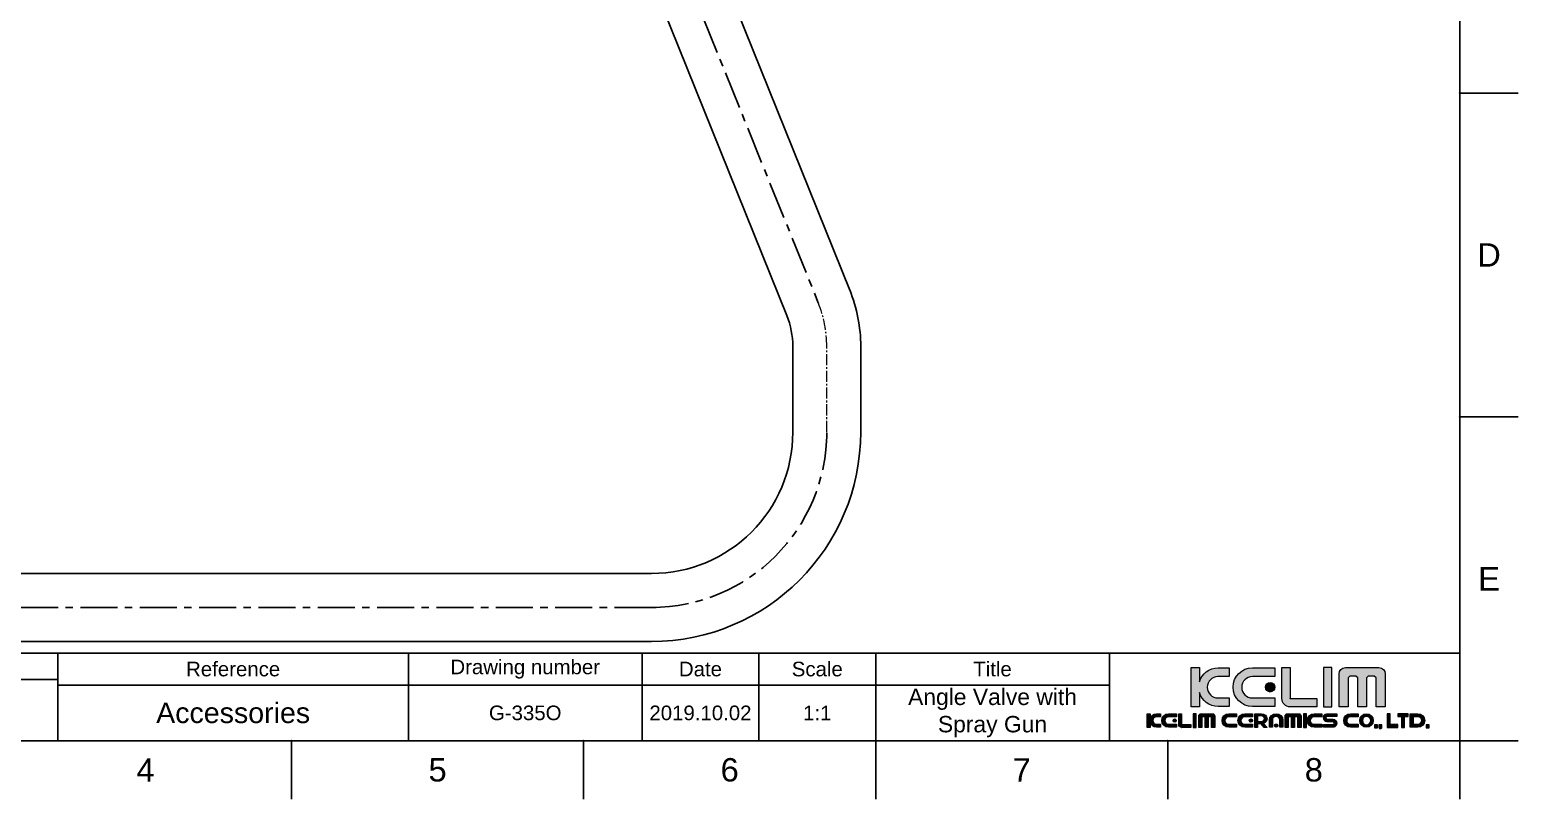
# Model space of a CAD drawing. Header units: millimetres. Extents: x 4590 to 5010, y -46 to 251.
# Drawn here: x 4754.8 to 5009.7, y -46.2 to 85.4 of the extents above; entities that cross this region are included whole.
import ezdxf

# ---------------------------------------------------------------- set-up
doc = ezdxf.new("R2010")
doc.units = ezdxf.units.MM
doc.header["$LTSCALE"] = 0.1
doc.linetypes.add('CENTER2', pattern=[28.575, 19.05, -3.175, 3.175, -3.175])
doc.linetypes.add('CENTERX2', pattern=[101.6, 63.5, -12.7, 12.7, -12.7])
for name, color, linetype in [('CENTER', 1, 'CENTERX2'), ('DIM', 3, 'Continuous'), ('FORM', 7, 'Continuous'), ('TEXT', 2, 'Continuous')]:
    doc.layers.add(name, color=color, linetype=linetype)
doc.layers.add('Cneter', color=1, linetype='CENTER2', lineweight=13)
doc.styles.get("Standard").update_dxf_attribs({"font": 'arial.ttf'})
doc.dimstyles.new('ISO-25', dxfattribs={"dimtxt": 2.5, "dimasz": 2.5, "dimexe": 1.25, "dimexo": 0.625, "dimtad": 1, "dimtxsty": 'Standard', "dimcen": 2.5, "dimadec": 0, "dimazin": 0, "dimtfac": 1, "dimtmove": 0, "dimatfit": 3, "dimfxl": 0, "dimarcsym": 0})

# ---------------------------------------------------------------- blocks, each defined once
blk = doc.blocks.new('*D16')
at = {"layer": 'Defpoints', "color": 0}
for p in [(4835.9, 172.23), (4876.78, 148.94), (4891.49, 128), (4891.49, 88.38), (4889.84, 38.73)]:
    blk.add_point(p, dxfattribs=at)
at = {"layer": 'DIM', "color": 0, "lineweight": -2}
blk.add_line((4891.49, 128.63), (4891.49, 151.13), dxfattribs=at)
blk.add_arc((4891.49, 34.65), 115.24, 91.243, 110.757, dxfattribs=at)
at = {"layer": 'DIM', "color": 0}
for points in [[(4888.98, 150.27), (4888.99, 149.44), (4891.49, 149.88)], [(4850.8, 142.02), (4850.49, 142.79), (4848.32, 141.49)]]:
    blk.add_solid(points, dxfattribs=at)
at = {"layer": 'DIM', "color": 0, "insert": (4869.14, 149.61), "char_height": 2.5, "attachment_point": 5, "rotation": 11}
blk.add_mtext('22°', dxfattribs=at)

msp = doc.modelspace()

# ---------------------------------------------------------------- hatches: boundary and pattern name
at = {"layer": 'TEXT'}
h = msp.add_hatch(color=2, dxfattribs=at)
h.dxf.hatch_style = 2
edge = h.paths.add_edge_path()
edge.add_spline(control_points=[(4960.197, -28.888), (4960.197, -28.888), (4958.267, -28.888), (4958.267, -28.888), (4957.253, -28.888), (4956.435, -28.071), (4956.435, -27.059), (4956.435, -26.043), (4957.253, -25.226), (4958.267, -25.226), (4958.267, -25.226), (4960.197, -25.226), (4960.197, -25.226), (4960.197, -25.226), (4960.197, -23.712), (4960.197, -23.712), (4960.197, -23.712), (4958.29, -23.712), (4958.29, -23.712), (4956.763, -23.712), (4955.483, -24.735), (4955.092, -26.134), (4955.092, -26.134), (4955.092, -23.665), (4955.092, -23.665), (4955.092, -23.665), (4953.68, -23.665), (4953.68, -23.665), (4953.68, -23.665), (4953.68, -30.402), (4953.68, -30.402), (4953.68, -30.402), (4955.092, -30.402), (4955.092, -30.402), (4955.092, -30.402), (4955.092, -27.931), (4955.092, -27.931), (4955.483, -29.329), (4956.763, -30.355), (4958.29, -30.355), (4958.29, -30.355), (4960.197, -30.355), (4960.197, -30.355), (4960.197, -30.355), (4960.197, -28.888), (4960.197, -28.888)], knot_values=[0, 0, 0, 0, 1, 1, 1, 2, 2, 2, 3, 3, 3, 4, 4, 4, 5, 5, 5, 6, 6, 6, 7, 7, 7, 8, 8, 8, 9, 9, 9, 10, 10, 10, 11, 11, 11, 12, 12, 12, 13, 13, 13, 14, 14, 14, 15, 15, 15, 15], degree=3, periodic=0)
h = msp.add_hatch(color=256, dxfattribs=at)
h.dxf.hatch_style = 2
edge = h.paths.add_edge_path()
edge.add_spline(control_points=[(4964.179, -30.355), (4964.179, -30.355), (4968.019, -30.355), (4968.019, -30.355), (4968.019, -30.355), (4968.019, -28.888), (4968.019, -28.888), (4968.019, -28.888), (4964.155, -28.888), (4964.155, -28.888), (4963.142, -28.888), (4962.325, -28.071), (4962.325, -27.059), (4962.325, -26.043), (4963.142, -25.226), (4964.155, -25.226), (4964.155, -25.226), (4968.019, -25.226), (4968.019, -25.226), (4968.019, -25.226), (4968.019, -23.712), (4968.019, -23.712), (4968.019, -23.712), (4964.179, -23.712), (4964.179, -23.712), (4962.343, -23.712), (4960.858, -25.195), (4960.858, -27.033), (4960.858, -28.867), (4962.343, -30.355), (4964.179, -30.355)], knot_values=[0, 0, 0, 0, 1, 1, 1, 2, 2, 2, 3, 3, 3, 4, 4, 4, 5, 5, 5, 6, 6, 6, 7, 7, 7, 8, 8, 8, 9, 9, 9, 10, 10, 10, 10], degree=3, periodic=0)
h = msp.add_hatch(color=2, dxfattribs=at)
h.dxf.hatch_style = 2
edge = h.paths.add_edge_path()
edge.add_spline(control_points=[(4970.623, -30.407), (4970.623, -30.407), (4975.163, -30.407), (4975.163, -30.407), (4975.163, -30.407), (4975.163, -28.993), (4975.163, -28.993), (4975.163, -28.993), (4970.634, -28.993), (4970.634, -28.993), (4970.634, -28.993), (4970.628, -29.008), (4970.628, -29.008), (4970.628, -29.008), (4970.628, -23.665), (4970.628, -23.665), (4970.628, -23.665), (4969.214, -23.665), (4969.214, -23.665), (4969.214, -23.665), (4969.214, -28.993), (4969.214, -28.993), (4969.214, -28.993), (4969.209, -28.988), (4969.209, -28.988), (4969.209, -29.773), (4969.845, -30.413), (4970.634, -30.413), (4970.634, -30.413), (4970.623, -30.407), (4970.623, -30.407)], knot_values=[0, 0, 0, 0, 1, 1, 1, 2, 2, 2, 3, 3, 3, 4, 4, 4, 5, 5, 5, 6, 6, 6, 7, 7, 7, 8, 8, 8, 9, 9, 9, 10, 10, 10, 10], degree=3, periodic=0)
h = msp.add_hatch(color=2, dxfattribs=at)
h.dxf.hatch_style = 2
h.paths.add_polyline_path([(4977.753, -23.665), (4976.34, -23.665), (4976.34, -30.402), (4977.753, -30.402)])
h = msp.add_hatch(color=2, dxfattribs=at)
h.dxf.hatch_style = 2
edge = h.paths.add_edge_path()
edge.add_spline(control_points=[(4985.827, -23.697), (4985.827, -23.697), (4980.074, -23.697), (4980.074, -23.697), (4979.483, -23.697), (4979.004, -24.173), (4979.004, -24.76), (4979.004, -24.76), (4979.004, -30.392), (4979.004, -30.392), (4979.004, -30.392), (4980.532, -30.392), (4980.532, -30.392), (4980.532, -30.392), (4980.532, -25.457), (4980.532, -25.457), (4980.532, -25.457), (4980.85, -25.137), (4980.85, -25.137), (4980.85, -25.137), (4981.875, -25.137), (4981.875, -25.137), (4981.875, -25.137), (4982.194, -25.457), (4982.194, -25.457), (4982.194, -25.457), (4982.194, -30.392), (4982.194, -30.392), (4982.194, -30.392), (4983.671, -30.392), (4983.671, -30.392), (4983.671, -30.392), (4983.671, -25.457), (4983.671, -25.457), (4983.671, -25.457), (4983.993, -25.137), (4983.993, -25.137), (4983.993, -25.137), (4985.014, -25.137), (4985.014, -25.137), (4985.014, -25.137), (4985.332, -25.457), (4985.332, -25.457), (4985.332, -25.457), (4985.332, -30.392), (4985.332, -30.392), (4985.332, -30.392), (4986.898, -30.392), (4986.898, -30.392), (4986.898, -30.392), (4986.898, -24.76), (4986.898, -24.76), (4986.898, -24.173), (4986.417, -23.697), (4985.827, -23.697)], knot_values=[0, 0, 0, 0, 1, 1, 1, 2, 2, 2, 3, 3, 3, 4, 4, 4, 5, 5, 5, 6, 6, 6, 7, 7, 7, 8, 8, 8, 9, 9, 9, 10, 10, 10, 11, 11, 11, 12, 12, 12, 13, 13, 13, 14, 14, 14, 15, 15, 15, 16, 16, 16, 17, 17, 17, 18, 18, 18, 18], degree=3, periodic=0)
h = msp.add_hatch(color=2, dxfattribs=at)
h.dxf.hatch_style = 2
edge = h.paths.add_edge_path()
edge.add_spline(control_points=[(4966.401, -27.059), (4966.401, -27.499), (4966.757, -27.862), (4967.2, -27.862), (4967.642, -27.862), (4968.001, -27.499), (4968.001, -27.059), (4968.001, -26.615), (4967.642, -26.259), (4967.2, -26.259), (4966.757, -26.259), (4966.401, -26.615), (4966.401, -27.059)], knot_values=[0, 0, 0, 0, 1, 1, 1, 2, 2, 2, 3, 3, 3, 4, 4, 4, 4], degree=3, periodic=0)
h = msp.add_hatch(color=2, dxfattribs=at)
h.dxf.hatch_style = 2
edge = h.paths.add_edge_path()
edge.add_spline(control_points=[(4946.629, -32.434), (4946.629, -32.434), (4946.629, -31.569), (4946.629, -31.569), (4946.629, -31.569), (4946.137, -31.569), (4946.137, -31.569), (4946.137, -31.569), (4946.137, -33.919), (4946.137, -33.919), (4946.137, -33.919), (4946.629, -33.919), (4946.629, -33.919), (4946.629, -33.919), (4946.629, -33.053), (4946.629, -33.053), (4946.765, -33.542), (4947.211, -33.902), (4947.745, -33.902), (4947.745, -33.902), (4948.41, -33.902), (4948.41, -33.902), (4948.41, -33.902), (4948.41, -33.391), (4948.41, -33.391), (4948.41, -33.391), (4947.737, -33.391), (4947.737, -33.391), (4947.383, -33.391), (4947.098, -33.106), (4947.098, -32.753), (4947.098, -32.399), (4947.383, -32.114), (4947.737, -32.114), (4947.737, -32.114), (4948.41, -32.114), (4948.41, -32.114), (4948.41, -32.114), (4948.41, -31.585), (4948.41, -31.585), (4948.41, -31.585), (4947.745, -31.585), (4947.745, -31.585), (4947.211, -31.585), (4946.765, -31.944), (4946.629, -32.434)], knot_values=[0, 0, 0, 0, 1, 1, 1, 2, 2, 2, 3, 3, 3, 4, 4, 4, 5, 5, 5, 6, 6, 6, 7, 7, 7, 8, 8, 8, 9, 9, 9, 10, 10, 10, 11, 11, 11, 12, 12, 12, 13, 13, 13, 14, 14, 14, 15, 15, 15, 15], degree=3, periodic=0)
h = msp.add_hatch(color=2, dxfattribs=at)
h.dxf.hatch_style = 2
edge = h.paths.add_edge_path()
edge.add_spline(control_points=[(4948.64, -32.744), (4948.64, -33.383), (4949.158, -33.902), (4949.799, -33.902), (4949.799, -33.902), (4951.138, -33.902), (4951.138, -33.902), (4951.138, -33.902), (4951.138, -33.391), (4951.138, -33.391), (4951.138, -33.391), (4949.79, -33.391), (4949.79, -33.391), (4949.437, -33.391), (4949.152, -33.106), (4949.152, -32.753), (4949.152, -32.399), (4949.437, -32.114), (4949.79, -32.114), (4949.79, -32.114), (4951.138, -32.114), (4951.138, -32.114), (4951.138, -32.114), (4951.138, -31.585), (4951.138, -31.585), (4951.138, -31.585), (4949.799, -31.585), (4949.799, -31.585), (4949.158, -31.585), (4948.64, -32.103), (4948.64, -32.744)], knot_values=[0, 0, 0, 0, 1, 1, 1, 2, 2, 2, 3, 3, 3, 4, 4, 4, 5, 5, 5, 6, 6, 6, 7, 7, 7, 8, 8, 8, 9, 9, 9, 10, 10, 10, 10], degree=3, periodic=0)
h = msp.add_hatch(color=2, dxfattribs=at)
h.dxf.hatch_style = 2
edge = h.paths.add_edge_path()
edge.add_spline(control_points=[(4950.574, -32.753), (4950.574, -32.907), (4950.698, -33.033), (4950.852, -33.033), (4951.007, -33.033), (4951.132, -32.907), (4951.132, -32.753), (4951.132, -32.598), (4951.007, -32.474), (4950.852, -32.474), (4950.698, -32.474), (4950.574, -32.598), (4950.574, -32.753)], knot_values=[0, 0, 0, 0, 1, 1, 1, 2, 2, 2, 3, 3, 3, 4, 4, 4, 4], degree=3, periodic=0)
h = msp.add_hatch(color=2, dxfattribs=at)
h.dxf.hatch_style = 2
edge = h.paths.add_edge_path()
edge.add_spline(control_points=[(4952.048, -33.433), (4952.048, -33.433), (4952.048, -31.569), (4952.048, -31.569), (4952.048, -31.569), (4951.555, -31.569), (4951.555, -31.569), (4951.555, -31.569), (4951.555, -33.427), (4951.555, -33.427), (4951.555, -33.427), (4951.553, -33.425), (4951.553, -33.425), (4951.553, -33.7), (4951.775, -33.923), (4952.05, -33.923), (4952.05, -33.923), (4952.046, -33.92), (4952.046, -33.92), (4952.046, -33.92), (4953.629, -33.92), (4953.629, -33.92), (4953.629, -33.92), (4953.629, -33.427), (4953.629, -33.427), (4953.629, -33.427), (4952.05, -33.427), (4952.05, -33.427), (4952.05, -33.427), (4952.048, -33.433), (4952.048, -33.433)], knot_values=[0, 0, 0, 0, 1, 1, 1, 2, 2, 2, 3, 3, 3, 4, 4, 4, 5, 5, 5, 6, 6, 6, 7, 7, 7, 8, 8, 8, 9, 9, 9, 10, 10, 10, 10], degree=3, periodic=0)
h = msp.add_hatch(color=2, dxfattribs=at)
h.dxf.hatch_style = 2
h.paths.add_polyline_path([(4954.04, -33.919), (4954.533, -33.919), (4954.533, -31.569), (4954.04, -31.569)])
h = msp.add_hatch(color=2, dxfattribs=at)
h.dxf.hatch_style = 2
edge = h.paths.add_edge_path()
edge.add_spline(control_points=[(4957.349, -31.58), (4957.349, -31.58), (4955.342, -31.58), (4955.342, -31.58), (4955.136, -31.58), (4954.969, -31.746), (4954.969, -31.951), (4954.969, -31.951), (4954.969, -33.915), (4954.969, -33.915), (4954.969, -33.915), (4955.502, -33.915), (4955.502, -33.915), (4955.502, -33.915), (4955.502, -32.194), (4955.502, -32.194), (4955.502, -32.194), (4955.613, -32.082), (4955.613, -32.082), (4955.613, -32.082), (4955.971, -32.082), (4955.971, -32.082), (4955.971, -32.082), (4956.082, -32.194), (4956.082, -32.194), (4956.082, -32.194), (4956.082, -33.915), (4956.082, -33.915), (4956.082, -33.915), (4956.597, -33.915), (4956.597, -33.915), (4956.597, -33.915), (4956.597, -32.194), (4956.597, -32.194), (4956.597, -32.194), (4956.71, -32.082), (4956.71, -32.082), (4956.71, -32.082), (4957.065, -32.082), (4957.065, -32.082), (4957.065, -32.082), (4957.176, -32.194), (4957.176, -32.194), (4957.176, -32.194), (4957.176, -33.915), (4957.176, -33.915), (4957.176, -33.915), (4957.723, -33.915), (4957.723, -33.915), (4957.723, -33.915), (4957.723, -31.951), (4957.723, -31.951), (4957.723, -31.746), (4957.554, -31.58), (4957.349, -31.58)], knot_values=[0, 0, 0, 0, 1, 1, 1, 2, 2, 2, 3, 3, 3, 4, 4, 4, 5, 5, 5, 6, 6, 6, 7, 7, 7, 8, 8, 8, 9, 9, 9, 10, 10, 10, 11, 11, 11, 12, 12, 12, 13, 13, 13, 14, 14, 14, 15, 15, 15, 16, 16, 16, 17, 17, 17, 18, 18, 18, 18], degree=3, periodic=0)
h = msp.add_hatch(color=2, dxfattribs=at)
h.dxf.hatch_style = 2
edge = h.paths.add_edge_path()
edge.add_spline(control_points=[(4958.954, -32.744), (4958.954, -33.383), (4959.472, -33.902), (4960.112, -33.902), (4960.112, -33.902), (4961.452, -33.902), (4961.452, -33.902), (4961.452, -33.902), (4961.452, -33.391), (4961.452, -33.391), (4961.452, -33.391), (4960.104, -33.391), (4960.104, -33.391), (4959.75, -33.391), (4959.465, -33.106), (4959.465, -32.753), (4959.465, -32.399), (4959.75, -32.114), (4960.104, -32.114), (4960.104, -32.114), (4961.452, -32.114), (4961.452, -32.114), (4961.452, -32.114), (4961.452, -31.585), (4961.452, -31.585), (4961.452, -31.585), (4960.112, -31.585), (4960.112, -31.585), (4959.472, -31.585), (4958.954, -32.103), (4958.954, -32.744)], knot_values=[0, 0, 0, 0, 1, 1, 1, 2, 2, 2, 3, 3, 3, 4, 4, 4, 5, 5, 5, 6, 6, 6, 7, 7, 7, 8, 8, 8, 9, 9, 9, 10, 10, 10, 10], degree=3, periodic=0)
h = msp.add_hatch(color=2, dxfattribs=at)
h.dxf.hatch_style = 2
edge = h.paths.add_edge_path()
edge.add_spline(control_points=[(4961.682, -32.744), (4961.682, -33.383), (4962.2, -33.902), (4962.841, -33.902), (4962.841, -33.902), (4964.18, -33.902), (4964.18, -33.902), (4964.18, -33.902), (4964.18, -33.391), (4964.18, -33.391), (4964.18, -33.391), (4962.832, -33.391), (4962.832, -33.391), (4962.479, -33.391), (4962.194, -33.106), (4962.194, -32.753), (4962.194, -32.399), (4962.479, -32.114), (4962.832, -32.114), (4962.832, -32.114), (4964.18, -32.114), (4964.18, -32.114), (4964.18, -32.114), (4964.18, -31.585), (4964.18, -31.585), (4964.18, -31.585), (4962.841, -31.585), (4962.841, -31.585), (4962.2, -31.585), (4961.682, -32.103), (4961.682, -32.744)], knot_values=[0, 0, 0, 0, 1, 1, 1, 2, 2, 2, 3, 3, 3, 4, 4, 4, 5, 5, 5, 6, 6, 6, 7, 7, 7, 8, 8, 8, 9, 9, 9, 10, 10, 10, 10], degree=3, periodic=0)
h = msp.add_hatch(color=2, dxfattribs=at)
h.dxf.hatch_style = 2
edge = h.paths.add_edge_path()
edge.add_spline(control_points=[(4963.616, -32.753), (4963.616, -32.907), (4963.739, -33.033), (4963.894, -33.033), (4964.048, -33.033), (4964.173, -32.907), (4964.173, -32.753), (4964.173, -32.598), (4964.048, -32.474), (4963.894, -32.474), (4963.739, -32.474), (4963.616, -32.598), (4963.616, -32.753)], knot_values=[0, 0, 0, 0, 1, 1, 1, 2, 2, 2, 3, 3, 3, 4, 4, 4, 4], degree=3, periodic=0)
h = msp.add_hatch(color=2, dxfattribs=at)
h.dxf.hatch_style = 2
edge = h.paths.add_edge_path()
edge.add_spline(control_points=[(4966.669, -32.435), (4966.669, -31.957), (4966.231, -31.569), (4965.69, -31.569), (4965.69, -31.569), (4965.051, -31.569), (4965.051, -31.569), (4965.051, -31.569), (4964.558, -31.569), (4964.558, -31.569), (4964.558, -31.569), (4964.558, -31.951), (4964.558, -31.951), (4964.558, -31.951), (4964.558, -32.906), (4964.558, -32.906), (4964.558, -32.906), (4964.558, -33.301), (4964.558, -33.301), (4964.558, -33.301), (4964.558, -33.919), (4964.558, -33.919), (4964.558, -33.919), (4965.051, -33.919), (4965.051, -33.919), (4965.051, -33.919), (4965.051, -33.301), (4965.051, -33.301), (4965.051, -33.301), (4965.651, -33.301), (4965.651, -33.301), (4965.651, -33.301), (4966.175, -33.919), (4966.175, -33.919), (4966.175, -33.919), (4966.668, -33.919), (4966.668, -33.919), (4966.668, -33.919), (4966.082, -33.228), (4966.082, -33.228), (4966.428, -33.095), (4966.669, -32.791), (4966.669, -32.435)], knot_values=[0, 0, 0, 0, 1, 1, 1, 2, 2, 2, 3, 3, 3, 4, 4, 4, 5, 5, 5, 6, 6, 6, 7, 7, 7, 8, 8, 8, 9, 9, 9, 10, 10, 10, 11, 11, 11, 12, 12, 12, 13, 13, 13, 14, 14, 14, 14], degree=3, periodic=0)
edge = h.paths.add_edge_path()
edge.add_spline(control_points=[(4965.698, -32.906), (4965.698, -32.906), (4965.051, -32.906), (4965.051, -32.906), (4965.051, -32.906), (4965.051, -31.951), (4965.051, -31.951), (4965.051, -31.951), (4965.698, -31.951), (4965.698, -31.951), (4965.996, -31.951), (4966.237, -32.165), (4966.237, -32.428), (4966.237, -32.693), (4965.996, -32.906), (4965.698, -32.906)], knot_values=[0, 0, 0, 0, 1, 1, 1, 2, 2, 2, 3, 3, 3, 4, 4, 4, 5, 5, 5, 5], degree=3, periodic=0)
h = msp.add_hatch(color=2, dxfattribs=at)
h.dxf.hatch_style = 2
edge = h.paths.add_edge_path()
edge.add_spline(control_points=[(4968.224, -31.585), (4967.585, -31.585), (4967.066, -32.066), (4967.066, -32.66), (4967.066, -32.66), (4967.066, -33.902), (4967.066, -33.902), (4967.066, -33.902), (4967.577, -33.902), (4967.577, -33.902), (4967.577, -33.902), (4967.577, -32.652), (4967.577, -32.652), (4967.577, -32.325), (4967.862, -32.06), (4968.215, -32.06), (4968.57, -32.06), (4968.855, -32.324), (4968.855, -32.652), (4968.855, -32.652), (4968.855, -33.902), (4968.855, -33.902), (4968.855, -33.902), (4969.383, -33.902), (4969.383, -33.902), (4969.383, -33.902), (4969.383, -32.66), (4969.383, -32.66), (4969.383, -32.066), (4968.866, -31.585), (4968.224, -31.585)], knot_values=[0, 0, 0, 0, 1, 1, 1, 2, 2, 2, 3, 3, 3, 4, 4, 4, 5, 5, 5, 6, 6, 6, 7, 7, 7, 8, 8, 8, 9, 9, 9, 10, 10, 10, 10], degree=3, periodic=0)
h = msp.add_hatch(color=2, dxfattribs=at)
h.dxf.hatch_style = 2
edge = h.paths.add_edge_path()
edge.add_spline(control_points=[(4972.123, -31.58), (4972.123, -31.58), (4970.117, -31.58), (4970.117, -31.58), (4969.911, -31.58), (4969.744, -31.746), (4969.744, -31.951), (4969.744, -31.951), (4969.744, -33.915), (4969.744, -33.915), (4969.744, -33.915), (4970.277, -33.915), (4970.277, -33.915), (4970.277, -33.915), (4970.277, -32.194), (4970.277, -32.194), (4970.277, -32.194), (4970.388, -32.082), (4970.388, -32.082), (4970.388, -32.082), (4970.745, -32.082), (4970.745, -32.082), (4970.745, -32.082), (4970.856, -32.194), (4970.856, -32.194), (4970.856, -32.194), (4970.856, -33.915), (4970.856, -33.915), (4970.856, -33.915), (4971.372, -33.915), (4971.372, -33.915), (4971.372, -33.915), (4971.372, -32.194), (4971.372, -32.194), (4971.372, -32.194), (4971.484, -32.082), (4971.484, -32.082), (4971.484, -32.082), (4971.84, -32.082), (4971.84, -32.082), (4971.84, -32.082), (4971.951, -32.194), (4971.951, -32.194), (4971.951, -32.194), (4971.951, -33.915), (4971.951, -33.915), (4971.951, -33.915), (4972.497, -33.915), (4972.497, -33.915), (4972.497, -33.915), (4972.497, -31.951), (4972.497, -31.951), (4972.497, -31.746), (4972.329, -31.58), (4972.123, -31.58)], knot_values=[0, 0, 0, 0, 1, 1, 1, 2, 2, 2, 3, 3, 3, 4, 4, 4, 5, 5, 5, 6, 6, 6, 7, 7, 7, 8, 8, 8, 9, 9, 9, 10, 10, 10, 11, 11, 11, 12, 12, 12, 13, 13, 13, 14, 14, 14, 15, 15, 15, 16, 16, 16, 17, 17, 17, 18, 18, 18, 18], degree=3, periodic=0)
h = msp.add_hatch(color=2, dxfattribs=at)
h.dxf.hatch_style = 2
h.paths.add_polyline_path([(4972.928, -33.919), (4973.421, -33.919), (4973.421, -31.569), (4972.928, -31.569)])
h = msp.add_hatch(color=2, dxfattribs=at)
h.dxf.hatch_style = 2
edge = h.paths.add_edge_path()
edge.add_spline(control_points=[(4973.565, -32.744), (4973.565, -33.383), (4974.083, -33.902), (4974.723, -33.902), (4974.723, -33.902), (4976.063, -33.902), (4976.063, -33.902), (4976.063, -33.902), (4976.063, -33.391), (4976.063, -33.391), (4976.063, -33.391), (4974.715, -33.391), (4974.715, -33.391), (4974.362, -33.391), (4974.076, -33.106), (4974.076, -32.753), (4974.076, -32.399), (4974.362, -32.114), (4974.715, -32.114), (4974.715, -32.114), (4976.063, -32.114), (4976.063, -32.114), (4976.063, -32.114), (4976.063, -31.585), (4976.063, -31.585), (4976.063, -31.585), (4974.723, -31.585), (4974.723, -31.585), (4974.083, -31.585), (4973.565, -32.103), (4973.565, -32.744)], knot_values=[0, 0, 0, 0, 1, 1, 1, 2, 2, 2, 3, 3, 3, 4, 4, 4, 5, 5, 5, 6, 6, 6, 7, 7, 7, 8, 8, 8, 9, 9, 9, 10, 10, 10, 10], degree=3, periodic=0)
h = msp.add_hatch(color=2, dxfattribs=at)
h.dxf.hatch_style = 2
edge = h.paths.add_edge_path()
edge.add_spline(control_points=[(4976.311, -32.302), (4976.311, -33.019), (4977.04, -32.958), (4977.04, -32.958), (4977.04, -32.958), (4977.059, -32.958), (4977.059, -32.958), (4977.059, -32.958), (4977.845, -32.958), (4977.845, -32.958), (4977.845, -32.958), (4977.986, -32.958), (4977.986, -32.958), (4977.986, -32.958), (4978.177, -32.988), (4978.177, -33.173), (4978.177, -33.357), (4978.053, -33.427), (4977.986, -33.427), (4977.986, -33.427), (4976.311, -33.427), (4976.311, -33.427), (4976.311, -33.427), (4976.311, -33.901), (4976.311, -33.901), (4976.311, -33.901), (4977.975, -33.901), (4977.975, -33.901), (4977.975, -33.901), (4978.594, -33.902), (4978.594, -33.185), (4978.594, -32.467), (4977.864, -32.529), (4977.864, -32.529), (4977.864, -32.529), (4977.845, -32.529), (4977.845, -32.529), (4977.845, -32.529), (4977.059, -32.529), (4977.059, -32.529), (4977.059, -32.529), (4976.917, -32.529), (4976.917, -32.529), (4976.917, -32.529), (4976.727, -32.498), (4976.727, -32.314), (4976.727, -32.131), (4976.851, -32.06), (4976.918, -32.06), (4976.918, -32.06), (4978.594, -32.06), (4978.594, -32.06), (4978.594, -32.06), (4978.594, -31.585), (4978.594, -31.585), (4978.594, -31.585), (4976.929, -31.585), (4976.929, -31.585), (4976.929, -31.585), (4976.311, -31.584), (4976.311, -32.302)], knot_values=[0, 0, 0, 0, 1, 1, 1, 2, 2, 2, 3, 3, 3, 4, 4, 4, 5, 5, 5, 6, 6, 6, 7, 7, 7, 8, 8, 8, 9, 9, 9, 10, 10, 10, 11, 11, 11, 12, 12, 12, 13, 13, 13, 14, 14, 14, 15, 15, 15, 16, 16, 16, 17, 17, 17, 18, 18, 18, 19, 19, 19, 20, 20, 20, 20], degree=3, periodic=0)
h = msp.add_hatch(color=2, dxfattribs=at)
h.dxf.hatch_style = 2
edge = h.paths.add_edge_path()
edge.add_spline(control_points=[(4979.786, -32.744), (4979.786, -33.383), (4980.303, -33.902), (4980.944, -33.902), (4980.944, -33.902), (4982.283, -33.902), (4982.283, -33.902), (4982.283, -33.902), (4982.283, -33.391), (4982.283, -33.391), (4982.283, -33.391), (4980.936, -33.391), (4980.936, -33.391), (4980.582, -33.391), (4980.297, -33.106), (4980.297, -32.753), (4980.297, -32.399), (4980.582, -32.114), (4980.936, -32.114), (4980.936, -32.114), (4982.283, -32.114), (4982.283, -32.114), (4982.283, -32.114), (4982.283, -31.585), (4982.283, -31.585), (4982.283, -31.585), (4980.944, -31.585), (4980.944, -31.585), (4980.303, -31.585), (4979.786, -32.103), (4979.786, -32.744)], knot_values=[0, 0, 0, 0, 1, 1, 1, 2, 2, 2, 3, 3, 3, 4, 4, 4, 5, 5, 5, 6, 6, 6, 7, 7, 7, 8, 8, 8, 9, 9, 9, 10, 10, 10, 10], degree=3, periodic=0)
h = msp.add_hatch(color=2, dxfattribs=at)
h.dxf.hatch_style = 2
edge = h.paths.add_edge_path()
edge.add_spline(control_points=[(4983.697, -31.585), (4983.058, -31.585), (4982.539, -32.104), (4982.539, -32.744), (4982.539, -33.383), (4983.058, -33.901), (4983.697, -33.901), (4984.337, -33.901), (4984.856, -33.383), (4984.856, -32.744), (4984.856, -32.104), (4984.337, -31.585), (4983.697, -31.585)], knot_values=[0, 0, 0, 0, 1, 1, 1, 2, 2, 2, 3, 3, 3, 4, 4, 4, 4], degree=3, periodic=0)
edge = h.paths.add_edge_path()
edge.add_spline(control_points=[(4983.697, -33.451), (4983.307, -33.451), (4982.989, -33.134), (4982.989, -32.744), (4982.989, -32.352), (4983.307, -32.035), (4983.697, -32.035), (4984.089, -32.035), (4984.405, -32.352), (4984.405, -32.744), (4984.405, -33.134), (4984.089, -33.451), (4983.697, -33.451)], knot_values=[0, 0, 0, 0, 1, 1, 1, 2, 2, 2, 3, 3, 3, 4, 4, 4, 4], degree=3, periodic=0)
h = msp.add_hatch(color=2, dxfattribs=at)
h.dxf.hatch_style = 2
h.paths.add_polyline_path([(4987.745, -31.569), (4987.252, -31.569), (4987.252, -33.426), (4987.252, -33.919), (4987.745, -33.919), (4989.07, -33.919), (4989.07, -33.426), (4987.745, -33.426)])
h = msp.add_hatch(color=2, dxfattribs=at)
h.dxf.hatch_style = 2
h.paths.add_polyline_path([(4989.691, -31.569), (4989.029, -31.569), (4989.029, -32.062), (4989.691, -32.062), (4989.691, -33.919), (4990.184, -33.919), (4990.184, -32.062), (4990.846, -32.062), (4990.846, -31.569), (4990.184, -31.569)])
h = msp.add_hatch(color=2, dxfattribs=at)
h.dxf.hatch_style = 2
edge = h.paths.add_edge_path()
edge.add_spline(control_points=[(4992.502, -31.577), (4992.502, -31.577), (4991.163, -31.577), (4991.163, -31.577), (4991.163, -31.577), (4991.163, -33.894), (4991.163, -33.894), (4991.163, -33.894), (4992.502, -33.894), (4992.502, -33.894), (4993.143, -33.894), (4993.661, -33.376), (4993.661, -32.736), (4993.661, -32.096), (4993.143, -31.577), (4992.502, -31.577)], knot_values=[0, 0, 0, 0, 1, 1, 1, 2, 2, 2, 3, 3, 3, 4, 4, 4, 5, 5, 5, 5], degree=3, periodic=0)
edge = h.paths.add_edge_path()
edge.add_spline(control_points=[(4992.511, -33.366), (4992.511, -33.366), (4991.656, -33.366), (4991.656, -33.366), (4991.656, -33.366), (4991.656, -32.089), (4991.656, -32.089), (4991.656, -32.089), (4992.511, -32.089), (4992.511, -32.089), (4992.864, -32.089), (4993.149, -32.374), (4993.149, -32.727), (4993.149, -33.081), (4992.864, -33.366), (4992.511, -33.366)], knot_values=[0, 0, 0, 0, 1, 1, 1, 2, 2, 2, 3, 3, 3, 4, 4, 4, 5, 5, 5, 5], degree=3, periodic=0)
h = msp.add_hatch(color=2, dxfattribs=at)
h.dxf.hatch_style = 2
edge = h.paths.add_edge_path()
edge.add_spline(control_points=[(4968.232, -33.326), (4968.078, -33.326), (4967.954, -33.451), (4967.954, -33.606), (4967.954, -33.759), (4968.078, -33.886), (4968.232, -33.886), (4968.387, -33.886), (4968.512, -33.759), (4968.512, -33.606), (4968.512, -33.451), (4968.387, -33.326), (4968.232, -33.326)], knot_values=[0, 0, 0, 0, 1, 1, 1, 2, 2, 2, 3, 3, 3, 4, 4, 4, 4], degree=3, periodic=0)
h = msp.add_hatch(color=2, dxfattribs=at)
h.dxf.hatch_style = 2
h.paths.add_polyline_path([(4985.048, -33.993), (4985.559, -33.993), (4985.559, -33.481), (4985.048, -33.481)])
h = msp.add_hatch(color=2, dxfattribs=at)
h.dxf.hatch_style = 2
h.paths.add_polyline_path([(4985.795, -33.993), (4985.999, -33.993), (4985.856, -34.116), (4986.163, -34.116), (4986.307, -33.993), (4986.307, -33.481), (4985.795, -33.481)])
h = msp.add_hatch(color=2, dxfattribs=at)
h.dxf.hatch_style = 2
h.paths.add_polyline_path([(4993.929, -33.993), (4994.441, -33.993), (4994.441, -33.481), (4993.929, -33.481)])

# ---------------------------------------------------------------- linework, layer by layer
for p, q in [((4999.667, -36.2), (4999.667, 240.8)), ((4999.667, 74.6), (5009.667, 74.6)), ((4999.667, 19.2), (5009.667, 19.2)), ((4599.667, -36.2), (4999.667, -36.2)), ((4799.667, -36.2), (4799.667, -46.2)), ((4849.667, -36.2), (4849.667, -46.2)), ((4899.667, -36.2), (4899.667, -46.2)), ((4949.667, -36.2), (4949.667, -46.2)), ((4999.667, -36.2), (5009.667, -36.2)), ((4999.667, -36.2), (4999.667, -46.2))]:
    msp.add_line(p, q)
at = {"color": 7, "linetype": 'Continuous'}
for p, q in [((4863.151, 89.264), (4884.45, 36.548)), ((4875.821, 88.937), (4895.228, 40.903)), ((4885.483, 16.602), (4885.483, 31.234)), ((4897.108, 16.602), (4897.108, 31.234)), ((4861.295, -7.585), (4732.656, -7.585)), ((4861.295, -19.21), (4732.656, -19.21))]:
    msp.add_line(p, q, dxfattribs=at)
for centre, radius, start, end in [((4871.295, 31.234), 25.813, 0, 22), ((4871.295, 31.234), 14.187, 0, 22), ((4861.295, 16.602), 24.187, 270, 360), ((4861.295, 16.602), 35.813, 270, 360)]:
    msp.add_arc(centre, radius, start, end, dxfattribs=at)
for p in [(4999.667, 74.6), (4999.667, 19.2), (4799.667, -36.2), (4849.667, -36.2), (4899.667, -36.2), (4949.667, -36.2)]:
    msp.add_point(p)
at = {"layer": 'CENTER'}
for p, q in [((4835.901, 172.227), (4889.839, 38.726)), ((4861.295, -13.398), (4732.656, -13.398))]:
    msp.add_line(p, q, dxfattribs=at)
msp.add_arc((4861.295, 16.602), 30, 270, 360, dxfattribs=at)
at = {"layer": 'Cneter'}
msp.add_line((4891.295, 16.602), (4891.295, 31.234), dxfattribs=at)
msp.add_arc((4871.295, 31.234), 20, 0, 22, dxfattribs=at)
at = {"layer": 'FORM'}
for p, q in [((4712.667, -21.2), (4999.667, -21.2)), ((4759.667, -36.2), (4759.667, -21.2)), ((4819.667, -36.2), (4819.667, -21.2)), ((4859.667, -36.2), (4859.667, -21.2)), ((4859.667, -36.2), (4859.667, -21.2)), ((4879.667, -36.2), (4879.667, -21.2)), ((4899.667, -36.2), (4899.667, -21.2)), ((4939.667, -36.2), (4939.667, -21.2)), ((4759.667, -25.7), (4712.667, -25.7)), ((4759.667, -26.7), (4939.667, -26.7))]:
    msp.add_line(p, q, dxfattribs=at)
at = {"layer": 'TEXT', "lineweight": 0}
for points in [[(4977.753, -23.665), (4976.34, -23.665), (4976.34, -30.402), (4977.753, -30.402), (4977.753, -23.665)], [(4954.04, -33.919), (4954.533, -33.919), (4954.533, -31.569), (4954.04, -31.569), (4954.04, -33.919)], [(4972.928, -33.919), (4973.421, -33.919), (4973.421, -31.569), (4972.928, -31.569), (4972.928, -33.919)], [(4987.745, -31.569), (4987.252, -31.569), (4987.252, -33.426), (4987.252, -33.919), (4987.745, -33.919), (4989.07, -33.919), (4989.07, -33.426), (4987.745, -33.426), (4987.745, -31.569)], [(4989.691, -31.569), (4989.029, -31.569), (4989.029, -32.062), (4989.691, -32.062), (4989.691, -33.919), (4990.184, -33.919), (4990.184, -32.062), (4990.846, -32.062), (4990.846, -31.569), (4990.184, -31.569), (4989.691, -31.569)], [(4985.048, -33.993), (4985.559, -33.993), (4985.559, -33.481), (4985.048, -33.481), (4985.048, -33.993)], [(4985.795, -33.993), (4985.999, -33.993), (4985.856, -34.116), (4986.163, -34.116), (4986.307, -33.993), (4986.307, -33.481), (4985.795, -33.481), (4985.795, -33.993)], [(4993.929, -33.993), (4994.441, -33.993), (4994.441, -33.481), (4993.929, -33.481), (4993.929, -33.993)]]:
    msp.add_lwpolyline(points, dxfattribs=at)
for points, knots in [([(4960.197, -28.888), (4960.197, -28.888), (4958.267, -28.888), (4958.267, -28.888), (4957.253, -28.888), (4956.435, -28.071), (4956.435, -27.059), (4956.435, -26.043), (4957.253, -25.226), (4958.267, -25.226), (4958.267, -25.226), (4960.197, -25.226), (4960.197, -25.226), (4960.197, -25.226), (4960.197, -23.712), (4960.197, -23.712), (4960.197, -23.712), (4958.29, -23.712), (4958.29, -23.712), (4956.763, -23.712), (4955.483, -24.735), (4955.092, -26.134), (4955.092, -26.134), (4955.092, -23.665), (4955.092, -23.665), (4955.092, -23.665), (4953.68, -23.665), (4953.68, -23.665), (4953.68, -23.665), (4953.68, -30.402), (4953.68, -30.402), (4953.68, -30.402), (4955.092, -30.402), (4955.092, -30.402), (4955.092, -30.402), (4955.092, -27.931), (4955.092, -27.931), (4955.483, -29.329), (4956.763, -30.355), (4958.29, -30.355), (4958.29, -30.355), (4960.197, -30.355), (4960.197, -30.355), (4960.197, -30.355), (4960.197, -28.888), (4960.197, -28.888)], [0, 0, 0, 0, 1, 1, 1, 2, 2, 2, 3, 3, 3, 4, 4, 4, 5, 5, 5, 6, 6, 6, 7, 7, 7, 8, 8, 8, 9, 9, 9, 10, 10, 10, 11, 11, 11, 12, 12, 12, 13, 13, 13, 14, 14, 14, 15, 15, 15, 15]), ([(4964.179, -30.355), (4964.179, -30.355), (4968.019, -30.355), (4968.019, -30.355), (4968.019, -30.355), (4968.019, -28.888), (4968.019, -28.888), (4968.019, -28.888), (4964.155, -28.888), (4964.155, -28.888), (4963.142, -28.888), (4962.325, -28.071), (4962.325, -27.059), (4962.325, -26.043), (4963.142, -25.226), (4964.155, -25.226), (4964.155, -25.226), (4968.019, -25.226), (4968.019, -25.226), (4968.019, -25.226), (4968.019, -23.712), (4968.019, -23.712), (4968.019, -23.712), (4964.179, -23.712), (4964.179, -23.712), (4962.343, -23.712), (4960.858, -25.195), (4960.858, -27.033), (4960.858, -28.867), (4962.343, -30.355), (4964.179, -30.355)], [0, 0, 0, 0, 1, 1, 1, 2, 2, 2, 3, 3, 3, 4, 4, 4, 5, 5, 5, 6, 6, 6, 7, 7, 7, 8, 8, 8, 9, 9, 9, 10, 10, 10, 10]), ([(4970.623, -30.407), (4970.623, -30.407), (4975.163, -30.407), (4975.163, -30.407), (4975.163, -30.407), (4975.163, -28.993), (4975.163, -28.993), (4975.163, -28.993), (4970.634, -28.993), (4970.634, -28.993), (4970.634, -28.993), (4970.628, -29.008), (4970.628, -29.008), (4970.628, -29.008), (4970.628, -23.665), (4970.628, -23.665), (4970.628, -23.665), (4969.214, -23.665), (4969.214, -23.665), (4969.214, -23.665), (4969.214, -28.993), (4969.214, -28.993), (4969.214, -28.993), (4969.209, -28.988), (4969.209, -28.988), (4969.209, -29.773), (4969.845, -30.413), (4970.634, -30.413), (4970.634, -30.413), (4970.623, -30.407), (4970.623, -30.407)], [0, 0, 0, 0, 1, 1, 1, 2, 2, 2, 3, 3, 3, 4, 4, 4, 5, 5, 5, 6, 6, 6, 7, 7, 7, 8, 8, 8, 9, 9, 9, 10, 10, 10, 10]), ([(4985.827, -23.697), (4985.827, -23.697), (4980.074, -23.697), (4980.074, -23.697), (4979.483, -23.697), (4979.004, -24.173), (4979.004, -24.76), (4979.004, -24.76), (4979.004, -30.392), (4979.004, -30.392), (4979.004, -30.392), (4980.532, -30.392), (4980.532, -30.392), (4980.532, -30.392), (4980.532, -25.457), (4980.532, -25.457), (4980.532, -25.457), (4980.85, -25.137), (4980.85, -25.137), (4980.85, -25.137), (4981.875, -25.137), (4981.875, -25.137), (4981.875, -25.137), (4982.194, -25.457), (4982.194, -25.457), (4982.194, -25.457), (4982.194, -30.392), (4982.194, -30.392), (4982.194, -30.392), (4983.671, -30.392), (4983.671, -30.392), (4983.671, -30.392), (4983.671, -25.457), (4983.671, -25.457), (4983.671, -25.457), (4983.993, -25.137), (4983.993, -25.137), (4983.993, -25.137), (4985.014, -25.137), (4985.014, -25.137), (4985.014, -25.137), (4985.332, -25.457), (4985.332, -25.457), (4985.332, -25.457), (4985.332, -30.392), (4985.332, -30.392), (4985.332, -30.392), (4986.898, -30.392), (4986.898, -30.392), (4986.898, -30.392), (4986.898, -24.76), (4986.898, -24.76), (4986.898, -24.173), (4986.417, -23.697), (4985.827, -23.697)], [0, 0, 0, 0, 1, 1, 1, 2, 2, 2, 3, 3, 3, 4, 4, 4, 5, 5, 5, 6, 6, 6, 7, 7, 7, 8, 8, 8, 9, 9, 9, 10, 10, 10, 11, 11, 11, 12, 12, 12, 13, 13, 13, 14, 14, 14, 15, 15, 15, 16, 16, 16, 17, 17, 17, 18, 18, 18, 18]), ([(4966.401, -27.059), (4966.401, -27.499), (4966.757, -27.862), (4967.2, -27.862), (4967.642, -27.862), (4968.001, -27.499), (4968.001, -27.059), (4968.001, -26.615), (4967.642, -26.259), (4967.2, -26.259), (4966.757, -26.259), (4966.401, -26.615), (4966.401, -27.059)], [0, 0, 0, 0, 1, 1, 1, 2, 2, 2, 3, 3, 3, 4, 4, 4, 4]), ([(4946.629, -32.434), (4946.629, -32.434), (4946.629, -31.569), (4946.629, -31.569), (4946.629, -31.569), (4946.137, -31.569), (4946.137, -31.569), (4946.137, -31.569), (4946.137, -33.919), (4946.137, -33.919), (4946.137, -33.919), (4946.629, -33.919), (4946.629, -33.919), (4946.629, -33.919), (4946.629, -33.053), (4946.629, -33.053), (4946.765, -33.542), (4947.211, -33.902), (4947.745, -33.902), (4947.745, -33.902), (4948.41, -33.902), (4948.41, -33.902), (4948.41, -33.902), (4948.41, -33.391), (4948.41, -33.391), (4948.41, -33.391), (4947.737, -33.391), (4947.737, -33.391), (4947.383, -33.391), (4947.098, -33.106), (4947.098, -32.753), (4947.098, -32.399), (4947.383, -32.114), (4947.737, -32.114), (4947.737, -32.114), (4948.41, -32.114), (4948.41, -32.114), (4948.41, -32.114), (4948.41, -31.585), (4948.41, -31.585), (4948.41, -31.585), (4947.745, -31.585), (4947.745, -31.585), (4947.211, -31.585), (4946.765, -31.944), (4946.629, -32.434)], [0, 0, 0, 0, 1, 1, 1, 2, 2, 2, 3, 3, 3, 4, 4, 4, 5, 5, 5, 6, 6, 6, 7, 7, 7, 8, 8, 8, 9, 9, 9, 10, 10, 10, 11, 11, 11, 12, 12, 12, 13, 13, 13, 14, 14, 14, 15, 15, 15, 15]), ([(4948.64, -32.744), (4948.64, -33.383), (4949.158, -33.902), (4949.799, -33.902), (4949.799, -33.902), (4951.138, -33.902), (4951.138, -33.902), (4951.138, -33.902), (4951.138, -33.391), (4951.138, -33.391), (4951.138, -33.391), (4949.79, -33.391), (4949.79, -33.391), (4949.437, -33.391), (4949.152, -33.106), (4949.152, -32.753), (4949.152, -32.399), (4949.437, -32.114), (4949.79, -32.114), (4949.79, -32.114), (4951.138, -32.114), (4951.138, -32.114), (4951.138, -32.114), (4951.138, -31.585), (4951.138, -31.585), (4951.138, -31.585), (4949.799, -31.585), (4949.799, -31.585), (4949.158, -31.585), (4948.64, -32.103), (4948.64, -32.744)], [0, 0, 0, 0, 1, 1, 1, 2, 2, 2, 3, 3, 3, 4, 4, 4, 5, 5, 5, 6, 6, 6, 7, 7, 7, 8, 8, 8, 9, 9, 9, 10, 10, 10, 10]), ([(4950.574, -32.753), (4950.574, -32.907), (4950.698, -33.033), (4950.852, -33.033), (4951.007, -33.033), (4951.132, -32.907), (4951.132, -32.753), (4951.132, -32.598), (4951.007, -32.474), (4950.852, -32.474), (4950.698, -32.474), (4950.574, -32.598), (4950.574, -32.753)], [0, 0, 0, 0, 1, 1, 1, 2, 2, 2, 3, 3, 3, 4, 4, 4, 4]), ([(4952.048, -33.433), (4952.048, -33.433), (4952.048, -31.569), (4952.048, -31.569), (4952.048, -31.569), (4951.555, -31.569), (4951.555, -31.569), (4951.555, -31.569), (4951.555, -33.427), (4951.555, -33.427), (4951.555, -33.427), (4951.553, -33.425), (4951.553, -33.425), (4951.553, -33.7), (4951.775, -33.923), (4952.05, -33.923), (4952.05, -33.923), (4952.046, -33.92), (4952.046, -33.92), (4952.046, -33.92), (4953.629, -33.92), (4953.629, -33.92), (4953.629, -33.92), (4953.629, -33.427), (4953.629, -33.427), (4953.629, -33.427), (4952.05, -33.427), (4952.05, -33.427), (4952.05, -33.427), (4952.048, -33.433), (4952.048, -33.433)], [0, 0, 0, 0, 1, 1, 1, 2, 2, 2, 3, 3, 3, 4, 4, 4, 5, 5, 5, 6, 6, 6, 7, 7, 7, 8, 8, 8, 9, 9, 9, 10, 10, 10, 10]), ([(4957.349, -31.58), (4957.349, -31.58), (4955.342, -31.58), (4955.342, -31.58), (4955.136, -31.58), (4954.969, -31.746), (4954.969, -31.951), (4954.969, -31.951), (4954.969, -33.915), (4954.969, -33.915), (4954.969, -33.915), (4955.502, -33.915), (4955.502, -33.915), (4955.502, -33.915), (4955.502, -32.194), (4955.502, -32.194), (4955.502, -32.194), (4955.613, -32.082), (4955.613, -32.082), (4955.613, -32.082), (4955.971, -32.082), (4955.971, -32.082), (4955.971, -32.082), (4956.082, -32.194), (4956.082, -32.194), (4956.082, -32.194), (4956.082, -33.915), (4956.082, -33.915), (4956.082, -33.915), (4956.597, -33.915), (4956.597, -33.915), (4956.597, -33.915), (4956.597, -32.194), (4956.597, -32.194), (4956.597, -32.194), (4956.71, -32.082), (4956.71, -32.082), (4956.71, -32.082), (4957.065, -32.082), (4957.065, -32.082), (4957.065, -32.082), (4957.176, -32.194), (4957.176, -32.194), (4957.176, -32.194), (4957.176, -33.915), (4957.176, -33.915), (4957.176, -33.915), (4957.723, -33.915), (4957.723, -33.915), (4957.723, -33.915), (4957.723, -31.951), (4957.723, -31.951), (4957.723, -31.746), (4957.554, -31.58), (4957.349, -31.58)], [0, 0, 0, 0, 1, 1, 1, 2, 2, 2, 3, 3, 3, 4, 4, 4, 5, 5, 5, 6, 6, 6, 7, 7, 7, 8, 8, 8, 9, 9, 9, 10, 10, 10, 11, 11, 11, 12, 12, 12, 13, 13, 13, 14, 14, 14, 15, 15, 15, 16, 16, 16, 17, 17, 17, 18, 18, 18, 18]), ([(4958.954, -32.744), (4958.954, -33.383), (4959.472, -33.902), (4960.112, -33.902), (4960.112, -33.902), (4961.452, -33.902), (4961.452, -33.902), (4961.452, -33.902), (4961.452, -33.391), (4961.452, -33.391), (4961.452, -33.391), (4960.104, -33.391), (4960.104, -33.391), (4959.75, -33.391), (4959.465, -33.106), (4959.465, -32.753), (4959.465, -32.399), (4959.75, -32.114), (4960.104, -32.114), (4960.104, -32.114), (4961.452, -32.114), (4961.452, -32.114), (4961.452, -32.114), (4961.452, -31.585), (4961.452, -31.585), (4961.452, -31.585), (4960.112, -31.585), (4960.112, -31.585), (4959.472, -31.585), (4958.954, -32.103), (4958.954, -32.744)], [0, 0, 0, 0, 1, 1, 1, 2, 2, 2, 3, 3, 3, 4, 4, 4, 5, 5, 5, 6, 6, 6, 7, 7, 7, 8, 8, 8, 9, 9, 9, 10, 10, 10, 10]), ([(4961.682, -32.744), (4961.682, -33.383), (4962.2, -33.902), (4962.841, -33.902), (4962.841, -33.902), (4964.18, -33.902), (4964.18, -33.902), (4964.18, -33.902), (4964.18, -33.391), (4964.18, -33.391), (4964.18, -33.391), (4962.832, -33.391), (4962.832, -33.391), (4962.479, -33.391), (4962.194, -33.106), (4962.194, -32.753), (4962.194, -32.399), (4962.479, -32.114), (4962.832, -32.114), (4962.832, -32.114), (4964.18, -32.114), (4964.18, -32.114), (4964.18, -32.114), (4964.18, -31.585), (4964.18, -31.585), (4964.18, -31.585), (4962.841, -31.585), (4962.841, -31.585), (4962.2, -31.585), (4961.682, -32.103), (4961.682, -32.744)], [0, 0, 0, 0, 1, 1, 1, 2, 2, 2, 3, 3, 3, 4, 4, 4, 5, 5, 5, 6, 6, 6, 7, 7, 7, 8, 8, 8, 9, 9, 9, 10, 10, 10, 10]), ([(4963.616, -32.753), (4963.616, -32.907), (4963.739, -33.033), (4963.894, -33.033), (4964.048, -33.033), (4964.173, -32.907), (4964.173, -32.753), (4964.173, -32.598), (4964.048, -32.474), (4963.894, -32.474), (4963.739, -32.474), (4963.616, -32.598), (4963.616, -32.753)], [0, 0, 0, 0, 1, 1, 1, 2, 2, 2, 3, 3, 3, 4, 4, 4, 4]), ([(4966.669, -32.435), (4966.669, -31.957), (4966.231, -31.569), (4965.69, -31.569), (4965.69, -31.569), (4965.051, -31.569), (4965.051, -31.569), (4965.051, -31.569), (4964.558, -31.569), (4964.558, -31.569), (4964.558, -31.569), (4964.558, -31.951), (4964.558, -31.951), (4964.558, -31.951), (4964.558, -32.906), (4964.558, -32.906), (4964.558, -32.906), (4964.558, -33.301), (4964.558, -33.301), (4964.558, -33.301), (4964.558, -33.919), (4964.558, -33.919), (4964.558, -33.919), (4965.051, -33.919), (4965.051, -33.919), (4965.051, -33.919), (4965.051, -33.301), (4965.051, -33.301), (4965.051, -33.301), (4965.651, -33.301), (4965.651, -33.301), (4965.651, -33.301), (4966.175, -33.919), (4966.175, -33.919), (4966.175, -33.919), (4966.668, -33.919), (4966.668, -33.919), (4966.668, -33.919), (4966.082, -33.228), (4966.082, -33.228), (4966.428, -33.095), (4966.669, -32.791), (4966.669, -32.435)], [0, 0, 0, 0, 1, 1, 1, 2, 2, 2, 3, 3, 3, 4, 4, 4, 5, 5, 5, 6, 6, 6, 7, 7, 7, 8, 8, 8, 9, 9, 9, 10, 10, 10, 11, 11, 11, 12, 12, 12, 13, 13, 13, 14, 14, 14, 14]), ([(4965.698, -32.906), (4965.698, -32.906), (4965.051, -32.906), (4965.051, -32.906), (4965.051, -32.906), (4965.051, -31.951), (4965.051, -31.951), (4965.051, -31.951), (4965.698, -31.951), (4965.698, -31.951), (4965.996, -31.951), (4966.237, -32.165), (4966.237, -32.428), (4966.237, -32.693), (4965.996, -32.906), (4965.698, -32.906)], [0, 0, 0, 0, 1, 1, 1, 2, 2, 2, 3, 3, 3, 4, 4, 4, 5, 5, 5, 5]), ([(4968.224, -31.585), (4967.585, -31.585), (4967.066, -32.066), (4967.066, -32.66), (4967.066, -32.66), (4967.066, -33.902), (4967.066, -33.902), (4967.066, -33.902), (4967.577, -33.902), (4967.577, -33.902), (4967.577, -33.902), (4967.577, -32.652), (4967.577, -32.652), (4967.577, -32.325), (4967.862, -32.06), (4968.215, -32.06), (4968.57, -32.06), (4968.855, -32.324), (4968.855, -32.652), (4968.855, -32.652), (4968.855, -33.902), (4968.855, -33.902), (4968.855, -33.902), (4969.383, -33.902), (4969.383, -33.902), (4969.383, -33.902), (4969.383, -32.66), (4969.383, -32.66), (4969.383, -32.066), (4968.866, -31.585), (4968.224, -31.585)], [0, 0, 0, 0, 1, 1, 1, 2, 2, 2, 3, 3, 3, 4, 4, 4, 5, 5, 5, 6, 6, 6, 7, 7, 7, 8, 8, 8, 9, 9, 9, 10, 10, 10, 10]), ([(4972.123, -31.58), (4972.123, -31.58), (4970.117, -31.58), (4970.117, -31.58), (4969.911, -31.58), (4969.744, -31.746), (4969.744, -31.951), (4969.744, -31.951), (4969.744, -33.915), (4969.744, -33.915), (4969.744, -33.915), (4970.277, -33.915), (4970.277, -33.915), (4970.277, -33.915), (4970.277, -32.194), (4970.277, -32.194), (4970.277, -32.194), (4970.388, -32.082), (4970.388, -32.082), (4970.388, -32.082), (4970.745, -32.082), (4970.745, -32.082), (4970.745, -32.082), (4970.856, -32.194), (4970.856, -32.194), (4970.856, -32.194), (4970.856, -33.915), (4970.856, -33.915), (4970.856, -33.915), (4971.372, -33.915), (4971.372, -33.915), (4971.372, -33.915), (4971.372, -32.194), (4971.372, -32.194), (4971.372, -32.194), (4971.484, -32.082), (4971.484, -32.082), (4971.484, -32.082), (4971.84, -32.082), (4971.84, -32.082), (4971.84, -32.082), (4971.951, -32.194), (4971.951, -32.194), (4971.951, -32.194), (4971.951, -33.915), (4971.951, -33.915), (4971.951, -33.915), (4972.497, -33.915), (4972.497, -33.915), (4972.497, -33.915), (4972.497, -31.951), (4972.497, -31.951), (4972.497, -31.746), (4972.329, -31.58), (4972.123, -31.58)], [0, 0, 0, 0, 1, 1, 1, 2, 2, 2, 3, 3, 3, 4, 4, 4, 5, 5, 5, 6, 6, 6, 7, 7, 7, 8, 8, 8, 9, 9, 9, 10, 10, 10, 11, 11, 11, 12, 12, 12, 13, 13, 13, 14, 14, 14, 15, 15, 15, 16, 16, 16, 17, 17, 17, 18, 18, 18, 18]), ([(4973.565, -32.744), (4973.565, -33.383), (4974.083, -33.902), (4974.723, -33.902), (4974.723, -33.902), (4976.063, -33.902), (4976.063, -33.902), (4976.063, -33.902), (4976.063, -33.391), (4976.063, -33.391), (4976.063, -33.391), (4974.715, -33.391), (4974.715, -33.391), (4974.362, -33.391), (4974.076, -33.106), (4974.076, -32.753), (4974.076, -32.399), (4974.362, -32.114), (4974.715, -32.114), (4974.715, -32.114), (4976.063, -32.114), (4976.063, -32.114), (4976.063, -32.114), (4976.063, -31.585), (4976.063, -31.585), (4976.063, -31.585), (4974.723, -31.585), (4974.723, -31.585), (4974.083, -31.585), (4973.565, -32.103), (4973.565, -32.744)], [0, 0, 0, 0, 1, 1, 1, 2, 2, 2, 3, 3, 3, 4, 4, 4, 5, 5, 5, 6, 6, 6, 7, 7, 7, 8, 8, 8, 9, 9, 9, 10, 10, 10, 10]), ([(4976.311, -32.302), (4976.311, -33.019), (4977.04, -32.958), (4977.04, -32.958), (4977.04, -32.958), (4977.059, -32.958), (4977.059, -32.958), (4977.059, -32.958), (4977.845, -32.958), (4977.845, -32.958), (4977.845, -32.958), (4977.986, -32.958), (4977.986, -32.958), (4977.986, -32.958), (4978.177, -32.988), (4978.177, -33.173), (4978.177, -33.357), (4978.053, -33.427), (4977.986, -33.427), (4977.986, -33.427), (4976.311, -33.427), (4976.311, -33.427), (4976.311, -33.427), (4976.311, -33.901), (4976.311, -33.901), (4976.311, -33.901), (4977.975, -33.901), (4977.975, -33.901), (4977.975, -33.901), (4978.594, -33.902), (4978.594, -33.185), (4978.594, -32.467), (4977.864, -32.529), (4977.864, -32.529), (4977.864, -32.529), (4977.845, -32.529), (4977.845, -32.529), (4977.845, -32.529), (4977.059, -32.529), (4977.059, -32.529), (4977.059, -32.529), (4976.917, -32.529), (4976.917, -32.529), (4976.917, -32.529), (4976.727, -32.498), (4976.727, -32.314), (4976.727, -32.131), (4976.851, -32.06), (4976.918, -32.06), (4976.918, -32.06), (4978.594, -32.06), (4978.594, -32.06), (4978.594, -32.06), (4978.594, -31.585), (4978.594, -31.585), (4978.594, -31.585), (4976.929, -31.585), (4976.929, -31.585), (4976.929, -31.585), (4976.311, -31.584), (4976.311, -32.302)], [0, 0, 0, 0, 1, 1, 1, 2, 2, 2, 3, 3, 3, 4, 4, 4, 5, 5, 5, 6, 6, 6, 7, 7, 7, 8, 8, 8, 9, 9, 9, 10, 10, 10, 11, 11, 11, 12, 12, 12, 13, 13, 13, 14, 14, 14, 15, 15, 15, 16, 16, 16, 17, 17, 17, 18, 18, 18, 19, 19, 19, 20, 20, 20, 20]), ([(4979.786, -32.744), (4979.786, -33.383), (4980.303, -33.902), (4980.944, -33.902), (4980.944, -33.902), (4982.283, -33.902), (4982.283, -33.902), (4982.283, -33.902), (4982.283, -33.391), (4982.283, -33.391), (4982.283, -33.391), (4980.936, -33.391), (4980.936, -33.391), (4980.582, -33.391), (4980.297, -33.106), (4980.297, -32.753), (4980.297, -32.399), (4980.582, -32.114), (4980.936, -32.114), (4980.936, -32.114), (4982.283, -32.114), (4982.283, -32.114), (4982.283, -32.114), (4982.283, -31.585), (4982.283, -31.585), (4982.283, -31.585), (4980.944, -31.585), (4980.944, -31.585), (4980.303, -31.585), (4979.786, -32.103), (4979.786, -32.744)], [0, 0, 0, 0, 1, 1, 1, 2, 2, 2, 3, 3, 3, 4, 4, 4, 5, 5, 5, 6, 6, 6, 7, 7, 7, 8, 8, 8, 9, 9, 9, 10, 10, 10, 10]), ([(4983.697, -31.585), (4983.058, -31.585), (4982.539, -32.104), (4982.539, -32.744), (4982.539, -33.383), (4983.058, -33.901), (4983.697, -33.901), (4984.337, -33.901), (4984.856, -33.383), (4984.856, -32.744), (4984.856, -32.104), (4984.337, -31.585), (4983.697, -31.585)], [0, 0, 0, 0, 1, 1, 1, 2, 2, 2, 3, 3, 3, 4, 4, 4, 4]), ([(4983.697, -33.451), (4983.307, -33.451), (4982.989, -33.134), (4982.989, -32.744), (4982.989, -32.352), (4983.307, -32.035), (4983.697, -32.035), (4984.089, -32.035), (4984.405, -32.352), (4984.405, -32.744), (4984.405, -33.134), (4984.089, -33.451), (4983.697, -33.451)], [0, 0, 0, 0, 1, 1, 1, 2, 2, 2, 3, 3, 3, 4, 4, 4, 4]), ([(4992.502, -31.577), (4992.502, -31.577), (4991.163, -31.577), (4991.163, -31.577), (4991.163, -31.577), (4991.163, -33.894), (4991.163, -33.894), (4991.163, -33.894), (4992.502, -33.894), (4992.502, -33.894), (4993.143, -33.894), (4993.661, -33.376), (4993.661, -32.736), (4993.661, -32.096), (4993.143, -31.577), (4992.502, -31.577)], [0, 0, 0, 0, 1, 1, 1, 2, 2, 2, 3, 3, 3, 4, 4, 4, 5, 5, 5, 5]), ([(4992.511, -33.366), (4992.511, -33.366), (4991.656, -33.366), (4991.656, -33.366), (4991.656, -33.366), (4991.656, -32.089), (4991.656, -32.089), (4991.656, -32.089), (4992.511, -32.089), (4992.511, -32.089), (4992.864, -32.089), (4993.149, -32.374), (4993.149, -32.727), (4993.149, -33.081), (4992.864, -33.366), (4992.511, -33.366)], [0, 0, 0, 0, 1, 1, 1, 2, 2, 2, 3, 3, 3, 4, 4, 4, 5, 5, 5, 5]), ([(4968.232, -33.326), (4968.078, -33.326), (4967.954, -33.451), (4967.954, -33.606), (4967.954, -33.759), (4968.078, -33.886), (4968.232, -33.886), (4968.387, -33.886), (4968.512, -33.759), (4968.512, -33.606), (4968.512, -33.451), (4968.387, -33.326), (4968.232, -33.326)], [0, 0, 0, 0, 1, 1, 1, 2, 2, 2, 3, 3, 3, 4, 4, 4, 4])]:
    msp.add_open_spline(points, degree=3, knots=knots, dxfattribs=at)

# ---------------------------------------------------------------- texts
at = {"char_height": 4, "attachment_point": 5}
for s, width, insert in [('D', 10, (5004.667, 46.9)), ('E', 10, (5004.667, -8.5)), ('4', 50, (4774.667, -41.2)), ('5', 50, (4824.667, -41.2)), ('6', 50, (4874.667, -41.2)), ('7', 50, (4924.667, -41.2)), ('8', 50, (4974.667, -41.2))]:
    msp.add_mtext_dynamic_manual_height_columns(s, width=width, gutter_width=12.5, heights=[0], dxfattribs=dict(at, insert=insert))
at = {"layer": 'TEXT', "attachment_point": 5}
for s, width, insert, char_height in [('Reference', 60, (4789.667, -23.95), 2.5), ('Drawing number', 40, (4839.667, -23.95), 2.5), ('Date', 20, (4869.667, -23.95), 2.5), ('Scale', 20, (4889.667, -23.95), 2.5), ('Title', 40, (4919.667, -23.95), 2.5), ('Angle Valve with Spray Gun', 40, (4919.667, -31.45), 2.8), ('Accessories', 60, (4789.667, -31.45), 3.5), ('G-335O', 40, (4839.667, -31.45), 2.5), ('2019.10.02', 20, (4869.667, -31.45), 2.5), ('1:1', 20, (4889.667, -31.45), 2.5)]:
    msp.add_mtext_dynamic_manual_height_columns(s, width=width, gutter_width=12.5, heights=[0], dxfattribs=dict(at, insert=insert, char_height=char_height))

# ---------------------------------------------------------------- dimensions: what is measured, and where the dimension line sits
at = {"layer": 'DIM'}
dim = msp.add_angular_dim_2l(base=(4876.778, 148.941), line1=((4891.488, 88.383), (4891.488, 128.002)), line2=((4835.901, 172.227), (4889.839, 38.726)), dimstyle='ISO-25', dxfattribs=at)
dim.commit()
dim.dimension.update_dxf_attribs({"geometry": '*D16', "text_midpoint": (4869.14, 149.612)})

doc.saveas('drawing.dxf')
